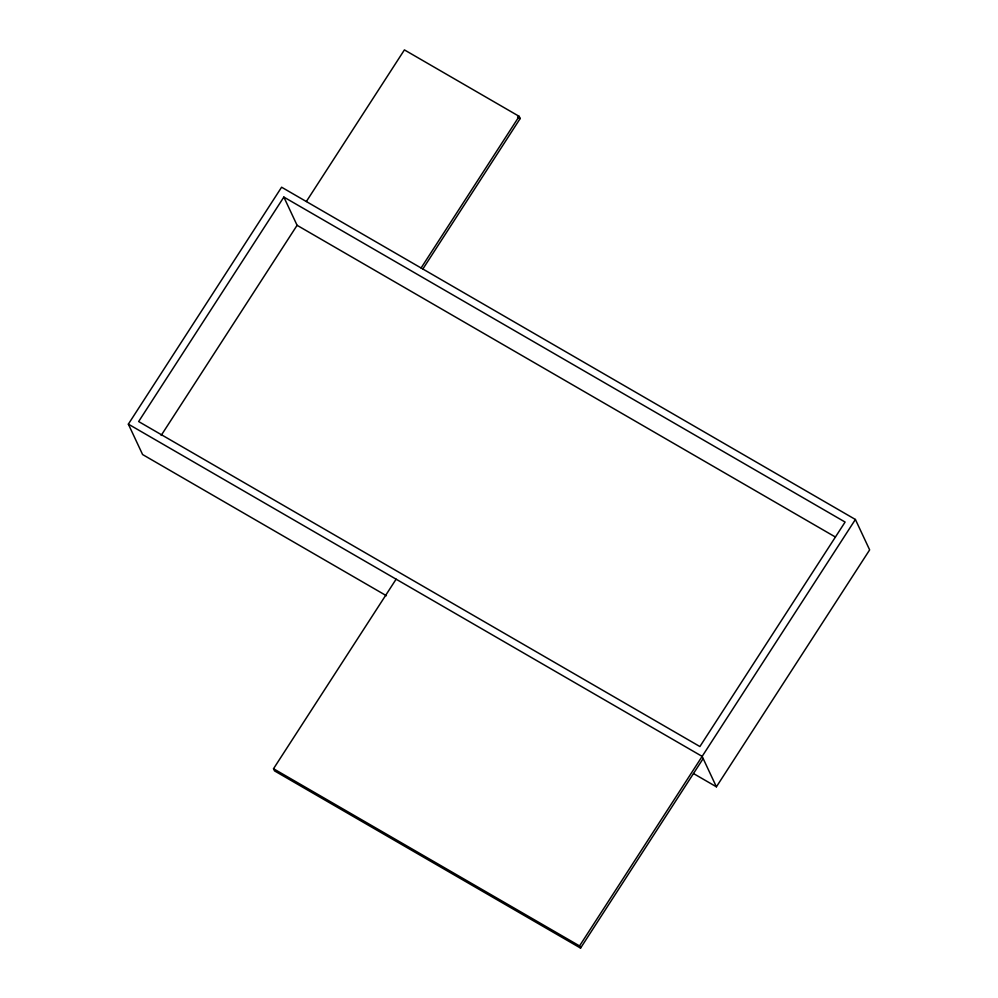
<?xml version="1.0" encoding="UTF-8"?>
<svg xmlns="http://www.w3.org/2000/svg" width="998" height="998" viewBox="0 0 998 998"><rect width="100%" height="100%" fill="white"/><g stroke="black" fill="none" stroke-linecap="round" stroke-linejoin="round"><path stroke-width="1.5" d="M386.401 595.719L142.602 454.552L128.355 424.138L281.598 187.212L855.398 519.471L869.645 549.886L716.402 786.811L693.498 773.55M283.856 197.068L138.647 421.543L699.897 746.541L845.106 522.054L283.856 197.068L297.092 225.311L835.401 537.024M306.336 201.534L404.415 49.9L519.172 116.354L520.195 118.525L422.952 268.849M161.165 435.44L297.092 225.311M421.094 267.975L519.172 116.354M703.166 758.567L580.562 948.1L274.537 770.893L273.514 768.722L396.119 579.189M580.562 948.1L579.539 945.929L855.398 519.471M517.525 116.978L520.195 118.525M128.355 424.138L702.143 756.384L716.402 786.811M273.514 768.722L579.539 945.929"/></g></svg>
